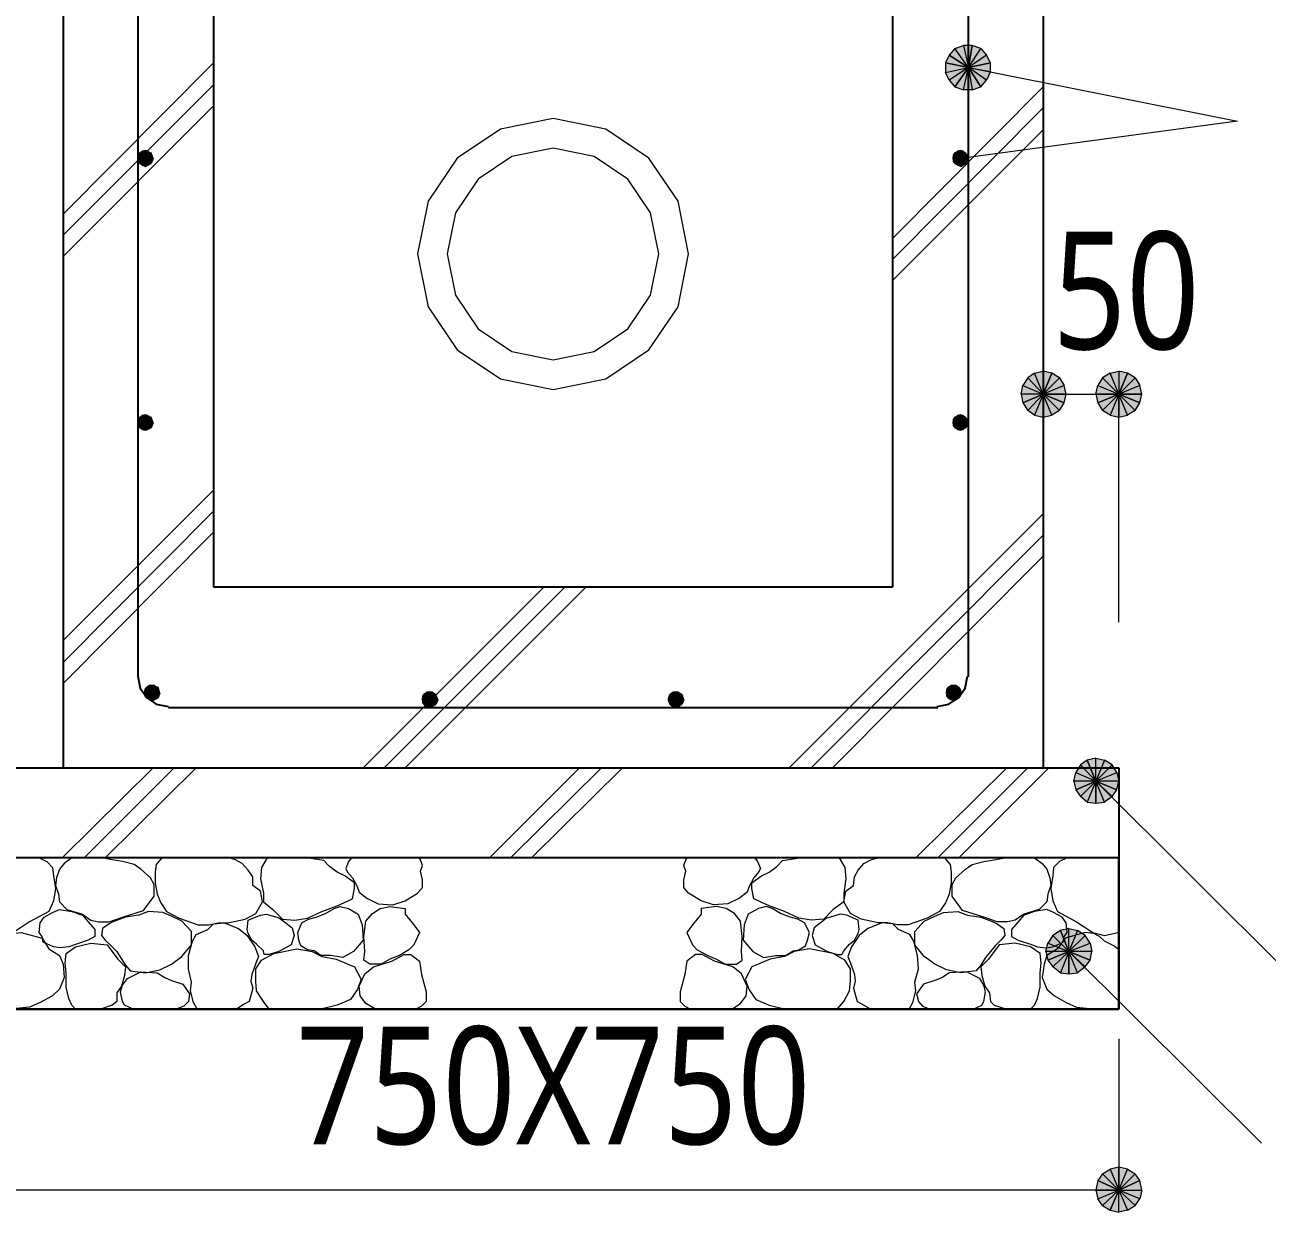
# Model space of a CAD drawing. Header units: millimetres. Extents: x 0 to 420, y 0 to 297.
# Drawn here: x 58.5 to 85.96, y 89.85 to 116.09 of the extents above; entities that cross this region are included whole.
import ezdxf
from ezdxf.enums import TextEntityAlignment as Align

# ---------------------------------------------------------------- set-up
doc = ezdxf.new("R2010")
doc.units = ezdxf.units.MM
doc.styles.add('kst32b', font='NotoSansJP-Variable.ttf')

msp = doc.modelspace()

# ---------------------------------------------------------------- hatches: boundary and pattern name
h = msp.add_hatch(color=7)
h.paths.add_polyline_path([(79.438, 115.634), (79.248, 115.634), (79.354, 115.147), (79.438, 115.634)])
h.paths.add_polyline_path([(79.248, 115.634), (79.354, 115.147), (79.058, 115.57), (79.248, 115.634)])
h.paths.add_polyline_path([(79.354, 115.147), (79.058, 115.57), (78.931, 115.422), (79.354, 115.147)])
h = msp.add_hatch(color=7)
h.paths.add_polyline_path([(79.841, 115.252), (79.756, 115.422), (79.354, 115.147), (79.841, 115.252)])
h.paths.add_polyline_path([(79.756, 115.422), (79.354, 115.147), (79.629, 115.57), (79.756, 115.422)])
h.paths.add_polyline_path([(79.354, 115.147), (79.629, 115.57), (79.438, 115.634), (79.354, 115.147)])
for points in [[(78.931, 115.422), (78.846, 115.252), (79.354, 115.147), (78.931, 115.422)], [(81.005, 107.971), (80.984, 107.95), (80.962, 107.929), (80.984, 107.908), (81.005, 107.887), (81.026, 107.908), (81.047, 107.929), (81.026, 107.95), (81.005, 107.971)], [(81.471, 107.738), (81.513, 107.929), (81.005, 107.929), (81.471, 107.738)], [(83.143, 107.738), (83.185, 107.929), (82.677, 107.929), (83.143, 107.738)], [(81.979, 99.843), (81.83, 99.737), (82.169, 99.377), (81.979, 99.843)], [(81.386, 96.075), (81.217, 95.97), (81.576, 95.61), (81.386, 96.075)], [(82.211, 90.551), (82.169, 90.339), (82.677, 90.339), (82.211, 90.551)]]:
    msp.add_hatch(color=7).paths.add_polyline_path(points)
h = msp.add_hatch(color=7)
h.paths.add_polyline_path([(78.846, 115.252), (78.846, 115.041), (79.354, 115.147), (78.846, 115.252)])
h.paths.add_polyline_path([(78.846, 115.041), (79.354, 115.147), (78.931, 114.871), (78.846, 115.041)])
h.paths.add_polyline_path([(79.354, 115.147), (78.931, 114.871), (79.058, 114.723), (79.354, 115.147)])
h = msp.add_hatch(color=7)
h.paths.add_polyline_path([(79.058, 114.723), (79.248, 114.66), (79.354, 115.147), (79.058, 114.723)])
h.paths.add_polyline_path([(79.248, 114.66), (79.354, 115.147), (79.438, 114.66), (79.248, 114.66)])
h.paths.add_polyline_path([(79.354, 115.147), (79.438, 114.66), (79.629, 114.723), (79.354, 115.147)])
h = msp.add_hatch(color=7)
h.paths.add_polyline_path([(79.629, 114.723), (79.756, 114.871), (79.354, 115.147), (79.629, 114.723)])
h.paths.add_polyline_path([(79.756, 114.871), (79.354, 115.147), (79.841, 115.062), (79.756, 114.871)])
h.paths.add_polyline_path([(79.354, 115.147), (79.841, 115.062), (79.841, 115.252), (79.354, 115.147)])
h = msp.add_hatch(color=7)
h.paths.add_polyline_path([(61.066, 113.263), (61.002, 113.136), (61.172, 113.136), (61.066, 113.263)])
h.paths.add_polyline_path([(61.002, 113.136), (61.172, 113.136), (61.066, 113.03), (61.002, 113.136)])
h.paths.add_polyline_path([(61.172, 113.136), (61.066, 113.03), (61.172, 112.966), (61.172, 113.136)])
h = msp.add_hatch(color=7)
h.paths.add_polyline_path([(61.341, 113.136), (61.299, 113.263), (61.172, 113.136), (61.341, 113.136)])
h.paths.add_polyline_path([(61.299, 113.263), (61.172, 113.136), (61.172, 113.305), (61.299, 113.263)])
h.paths.add_polyline_path([(61.172, 113.136), (61.172, 113.305), (61.066, 113.263), (61.172, 113.136)])
h = msp.add_hatch(color=7)
h.paths.add_polyline_path([(61.172, 112.966), (61.299, 113.03), (61.172, 113.136), (61.172, 112.966)])
h.paths.add_polyline_path([(61.299, 113.03), (61.172, 113.136), (61.341, 113.136), (61.299, 113.03)])
h = msp.add_hatch(color=7)
h.paths.add_polyline_path([(79.058, 113.263), (79.015, 113.136), (79.185, 113.136), (79.058, 113.263)])
h.paths.add_polyline_path([(79.015, 113.136), (79.185, 113.136), (79.058, 113.03), (79.015, 113.136)])
h.paths.add_polyline_path([(79.185, 113.136), (79.058, 113.03), (79.185, 112.966), (79.185, 113.136)])
h = msp.add_hatch(color=7)
h.paths.add_polyline_path([(79.354, 113.136), (79.29, 113.263), (79.185, 113.136), (79.354, 113.136)])
h.paths.add_polyline_path([(79.29, 113.263), (79.185, 113.136), (79.185, 113.305), (79.29, 113.263)])
h.paths.add_polyline_path([(79.185, 113.136), (79.185, 113.305), (79.058, 113.263), (79.185, 113.136)])
h = msp.add_hatch(color=7)
h.paths.add_polyline_path([(79.185, 112.966), (79.29, 113.03), (79.185, 113.136), (79.185, 112.966)])
h.paths.add_polyline_path([(79.29, 113.03), (79.185, 113.136), (79.354, 113.136), (79.29, 113.03)])
h = msp.add_hatch(color=7)
h.paths.add_polyline_path([(81.195, 108.395), (81.005, 108.437), (81.005, 107.929), (81.195, 108.395)])
h.paths.add_polyline_path([(81.005, 108.437), (81.005, 107.929), (80.814, 108.395), (81.005, 108.437)])
h.paths.add_polyline_path([(81.005, 107.929), (80.814, 108.395), (80.666, 108.289), (81.005, 107.929)])
h = msp.add_hatch(color=7)
h.paths.add_polyline_path([(82.868, 108.395), (82.677, 108.437), (82.677, 107.929), (82.868, 108.395)])
h.paths.add_polyline_path([(82.677, 108.437), (82.677, 107.929), (82.487, 108.395), (82.677, 108.437)])
h.paths.add_polyline_path([(82.677, 107.929), (82.487, 108.395), (82.317, 108.289), (82.677, 107.929)])
h = msp.add_hatch(color=7)
h.paths.add_polyline_path([(80.666, 108.289), (80.56, 108.119), (81.005, 107.929), (80.666, 108.289)])
h.paths.add_polyline_path([(80.56, 108.119), (81.005, 107.929), (80.518, 107.929), (80.56, 108.119)])
h.paths.add_polyline_path([(81.005, 107.929), (80.518, 107.929), (80.56, 107.738), (81.005, 107.929)])
h = msp.add_hatch(color=7)
h.paths.add_polyline_path([(81.513, 107.929), (81.471, 108.119), (81.005, 107.929), (81.513, 107.929)])
h.paths.add_polyline_path([(81.471, 108.119), (81.005, 107.929), (81.365, 108.289), (81.471, 108.119)])
h.paths.add_polyline_path([(81.005, 107.929), (81.365, 108.289), (81.195, 108.395), (81.005, 107.929)])
h = msp.add_hatch(color=7)
h.paths.add_polyline_path([(82.317, 108.289), (82.211, 108.119), (82.677, 107.929), (82.317, 108.289)])
h.paths.add_polyline_path([(82.211, 108.119), (82.677, 107.929), (82.169, 107.929), (82.211, 108.119)])
h.paths.add_polyline_path([(82.677, 107.929), (82.169, 107.929), (82.211, 107.738), (82.677, 107.929)])
h = msp.add_hatch(color=7)
h.paths.add_polyline_path([(83.185, 107.929), (83.143, 108.119), (82.677, 107.929), (83.185, 107.929)])
h.paths.add_polyline_path([(83.143, 108.119), (82.677, 107.929), (83.037, 108.289), (83.143, 108.119)])
h.paths.add_polyline_path([(82.677, 107.929), (83.037, 108.289), (82.868, 108.395), (82.677, 107.929)])
h = msp.add_hatch(color=7)
h.paths.add_polyline_path([(80.56, 107.738), (80.666, 107.569), (81.005, 107.929), (80.56, 107.738)])
h.paths.add_polyline_path([(80.666, 107.569), (81.005, 107.929), (80.814, 107.463), (80.666, 107.569)])
h.paths.add_polyline_path([(81.005, 107.929), (80.814, 107.463), (81.005, 107.421), (81.005, 107.929)])
h = msp.add_hatch(color=7)
h.paths.add_polyline_path([(81.005, 107.421), (81.195, 107.463), (81.005, 107.929), (81.005, 107.421)])
h.paths.add_polyline_path([(81.195, 107.463), (81.005, 107.929), (81.365, 107.569), (81.195, 107.463)])
h.paths.add_polyline_path([(81.005, 107.929), (81.365, 107.569), (81.471, 107.738), (81.005, 107.929)])
h = msp.add_hatch(color=7)
h.paths.add_polyline_path([(82.211, 107.738), (82.317, 107.569), (82.677, 107.929), (82.211, 107.738)])
h.paths.add_polyline_path([(82.317, 107.569), (82.677, 107.929), (82.487, 107.463), (82.317, 107.569)])
h.paths.add_polyline_path([(82.677, 107.929), (82.487, 107.463), (82.677, 107.421), (82.677, 107.929)])
h = msp.add_hatch(color=7)
h.paths.add_polyline_path([(82.677, 107.421), (82.868, 107.463), (82.677, 107.929), (82.677, 107.421)])
h.paths.add_polyline_path([(82.868, 107.463), (82.677, 107.929), (83.037, 107.569), (82.868, 107.463)])
h.paths.add_polyline_path([(82.677, 107.929), (83.037, 107.569), (83.143, 107.738), (82.677, 107.929)])
h = msp.add_hatch(color=7)
h.paths.add_polyline_path([(61.066, 107.421), (61.002, 107.294), (61.172, 107.294), (61.066, 107.421)])
h.paths.add_polyline_path([(61.002, 107.294), (61.172, 107.294), (61.066, 107.188), (61.002, 107.294)])
h.paths.add_polyline_path([(61.172, 107.294), (61.066, 107.188), (61.172, 107.146), (61.172, 107.294)])
h = msp.add_hatch(color=7)
h.paths.add_polyline_path([(61.341, 107.294), (61.299, 107.421), (61.172, 107.294), (61.341, 107.294)])
h.paths.add_polyline_path([(61.299, 107.421), (61.172, 107.294), (61.172, 107.463), (61.299, 107.421)])
h.paths.add_polyline_path([(61.172, 107.294), (61.172, 107.463), (61.066, 107.421), (61.172, 107.294)])
h = msp.add_hatch(color=7)
h.paths.add_polyline_path([(79.058, 107.421), (79.015, 107.294), (79.185, 107.294), (79.058, 107.421)])
h.paths.add_polyline_path([(79.015, 107.294), (79.185, 107.294), (79.058, 107.188), (79.015, 107.294)])
h.paths.add_polyline_path([(79.185, 107.294), (79.058, 107.188), (79.185, 107.146), (79.185, 107.294)])
h = msp.add_hatch(color=7)
h.paths.add_polyline_path([(79.354, 107.294), (79.29, 107.421), (79.185, 107.294), (79.354, 107.294)])
h.paths.add_polyline_path([(79.29, 107.421), (79.185, 107.294), (79.185, 107.463), (79.29, 107.421)])
h.paths.add_polyline_path([(79.185, 107.294), (79.185, 107.463), (79.058, 107.421), (79.185, 107.294)])
h = msp.add_hatch(color=7)
h.paths.add_polyline_path([(61.172, 107.146), (61.299, 107.188), (61.172, 107.294), (61.172, 107.146)])
h.paths.add_polyline_path([(61.299, 107.188), (61.172, 107.294), (61.341, 107.294), (61.299, 107.188)])
h = msp.add_hatch(color=7)
h.paths.add_polyline_path([(79.185, 107.146), (79.29, 107.188), (79.185, 107.294), (79.185, 107.146)])
h.paths.add_polyline_path([(79.29, 107.188), (79.185, 107.294), (79.354, 107.294), (79.29, 107.188)])
h = msp.add_hatch(color=7)
h.paths.add_polyline_path([(61.214, 101.452), (61.151, 101.325), (61.32, 101.325), (61.214, 101.452)])
h.paths.add_polyline_path([(61.151, 101.325), (61.32, 101.325), (61.214, 101.219), (61.151, 101.325)])
h.paths.add_polyline_path([(61.32, 101.325), (61.214, 101.219), (61.32, 101.155), (61.32, 101.325)])
h = msp.add_hatch(color=7)
h.paths.add_polyline_path([(61.489, 101.325), (61.447, 101.452), (61.32, 101.325), (61.489, 101.325)])
h.paths.add_polyline_path([(61.447, 101.452), (61.32, 101.325), (61.32, 101.494), (61.447, 101.452)])
h.paths.add_polyline_path([(61.32, 101.325), (61.32, 101.494), (61.214, 101.452), (61.32, 101.325)])
h = msp.add_hatch(color=7)
h.paths.add_polyline_path([(61.32, 101.155), (61.447, 101.219), (61.32, 101.325), (61.32, 101.155)])
h.paths.add_polyline_path([(61.447, 101.219), (61.32, 101.325), (61.489, 101.325), (61.447, 101.219)])
h = msp.add_hatch(color=7)
h.paths.add_polyline_path([(67.331, 101.304), (67.289, 101.177), (67.458, 101.177), (67.331, 101.304)])
h.paths.add_polyline_path([(67.289, 101.177), (67.458, 101.177), (67.331, 101.071), (67.289, 101.177)])
h.paths.add_polyline_path([(67.458, 101.177), (67.331, 101.071), (67.458, 101.007), (67.458, 101.177)])
h = msp.add_hatch(color=7)
h.paths.add_polyline_path([(67.628, 101.177), (67.585, 101.304), (67.458, 101.177), (67.628, 101.177)])
h.paths.add_polyline_path([(67.585, 101.304), (67.458, 101.177), (67.458, 101.346), (67.585, 101.304)])
h.paths.add_polyline_path([(67.458, 101.177), (67.458, 101.346), (67.331, 101.304), (67.458, 101.177)])
h = msp.add_hatch(color=7)
h.paths.add_polyline_path([(72.771, 101.304), (72.729, 101.177), (72.898, 101.177), (72.771, 101.304)])
h.paths.add_polyline_path([(72.729, 101.177), (72.898, 101.177), (72.771, 101.071), (72.729, 101.177)])
h.paths.add_polyline_path([(72.898, 101.177), (72.771, 101.071), (72.898, 101.007), (72.898, 101.177)])
h = msp.add_hatch(color=7)
h.paths.add_polyline_path([(73.067, 101.177), (73.025, 101.304), (72.898, 101.177), (73.067, 101.177)])
h.paths.add_polyline_path([(73.025, 101.304), (72.898, 101.177), (72.898, 101.346), (73.025, 101.304)])
h.paths.add_polyline_path([(72.898, 101.177), (72.898, 101.346), (72.771, 101.304), (72.898, 101.177)])
h = msp.add_hatch(color=7)
h.paths.add_polyline_path([(78.909, 101.452), (78.867, 101.325), (79.036, 101.325), (78.909, 101.452)])
h.paths.add_polyline_path([(78.867, 101.325), (79.036, 101.325), (78.909, 101.219), (78.867, 101.325)])
h.paths.add_polyline_path([(79.036, 101.325), (78.909, 101.219), (79.036, 101.155), (79.036, 101.325)])
h = msp.add_hatch(color=7)
h.paths.add_polyline_path([(79.206, 101.325), (79.142, 101.452), (79.036, 101.325), (79.206, 101.325)])
h.paths.add_polyline_path([(79.142, 101.452), (79.036, 101.325), (79.036, 101.494), (79.142, 101.452)])
h.paths.add_polyline_path([(79.036, 101.325), (79.036, 101.494), (78.909, 101.452), (79.036, 101.325)])
h = msp.add_hatch(color=7)
h.paths.add_polyline_path([(79.036, 101.155), (79.142, 101.219), (79.036, 101.325), (79.036, 101.155)])
h.paths.add_polyline_path([(79.142, 101.219), (79.036, 101.325), (79.206, 101.325), (79.142, 101.219)])
h = msp.add_hatch(color=7)
h.paths.add_polyline_path([(67.458, 101.007), (67.585, 101.071), (67.458, 101.177), (67.458, 101.007)])
h.paths.add_polyline_path([(67.585, 101.071), (67.458, 101.177), (67.628, 101.177), (67.585, 101.071)])
h = msp.add_hatch(color=7)
h.paths.add_polyline_path([(72.898, 101.007), (73.025, 101.071), (72.898, 101.177), (72.898, 101.007)])
h.paths.add_polyline_path([(73.025, 101.071), (72.898, 101.177), (73.067, 101.177), (73.025, 101.071)])
h = msp.add_hatch(color=7)
h.paths.add_polyline_path([(81.83, 99.737), (81.725, 99.568), (82.169, 99.377), (81.83, 99.737)])
h.paths.add_polyline_path([(81.725, 99.568), (82.169, 99.377), (81.682, 99.377), (81.725, 99.568)])
h.paths.add_polyline_path([(82.169, 99.377), (81.682, 99.377), (81.725, 99.187), (82.169, 99.377)])
h = msp.add_hatch(color=7)
h.paths.add_polyline_path([(82.529, 99.737), (82.36, 99.843), (82.169, 99.377), (82.529, 99.737)])
h.paths.add_polyline_path([(82.36, 99.843), (82.169, 99.377), (82.169, 99.886), (82.36, 99.843)])
h.paths.add_polyline_path([(82.169, 99.377), (82.169, 99.886), (81.979, 99.843), (82.169, 99.377)])
h = msp.add_hatch(color=7)
h.paths.add_polyline_path([(82.635, 99.187), (82.677, 99.377), (82.169, 99.377), (82.635, 99.187)])
h.paths.add_polyline_path([(82.677, 99.377), (82.169, 99.377), (82.635, 99.568), (82.677, 99.377)])
h.paths.add_polyline_path([(82.169, 99.377), (82.635, 99.568), (82.529, 99.737), (82.169, 99.377)])
h = msp.add_hatch(color=7)
h.paths.add_polyline_path([(81.725, 99.187), (81.83, 99.039), (82.169, 99.377), (81.725, 99.187)])
h.paths.add_polyline_path([(81.83, 99.039), (82.169, 99.377), (81.979, 98.912), (81.83, 99.039)])
h.paths.add_polyline_path([(82.169, 99.377), (81.979, 98.912), (82.169, 98.891), (82.169, 99.377)])
h = msp.add_hatch(color=7)
h.paths.add_polyline_path([(82.169, 98.891), (82.36, 98.912), (82.169, 99.377), (82.169, 98.891)])
h.paths.add_polyline_path([(82.36, 98.912), (82.169, 99.377), (82.529, 99.039), (82.36, 98.912)])
h.paths.add_polyline_path([(82.169, 99.377), (82.529, 99.039), (82.635, 99.187), (82.169, 99.377)])
h = msp.add_hatch(color=7)
h.paths.add_polyline_path([(81.936, 95.97), (81.767, 96.075), (81.576, 95.61), (81.936, 95.97)])
h.paths.add_polyline_path([(81.767, 96.075), (81.576, 95.61), (81.576, 96.118), (81.767, 96.075)])
h.paths.add_polyline_path([(81.576, 95.61), (81.576, 96.118), (81.386, 96.075), (81.576, 95.61)])
h = msp.add_hatch(color=7)
h.paths.add_polyline_path([(81.217, 95.97), (81.111, 95.8), (81.576, 95.61), (81.217, 95.97)])
h.paths.add_polyline_path([(81.111, 95.8), (81.576, 95.61), (81.068, 95.61), (81.111, 95.8)])
h.paths.add_polyline_path([(81.576, 95.61), (81.068, 95.61), (81.111, 95.419), (81.576, 95.61)])
h = msp.add_hatch(color=7)
h.paths.add_polyline_path([(82.042, 95.419), (82.084, 95.61), (81.576, 95.61), (82.042, 95.419)])
h.paths.add_polyline_path([(82.084, 95.61), (81.576, 95.61), (82.042, 95.8), (82.084, 95.61)])
h.paths.add_polyline_path([(81.576, 95.61), (82.042, 95.8), (81.936, 95.97), (81.576, 95.61)])
h = msp.add_hatch(color=7)
h.paths.add_polyline_path([(81.111, 95.419), (81.217, 95.271), (81.576, 95.61), (81.111, 95.419)])
h.paths.add_polyline_path([(81.217, 95.271), (81.576, 95.61), (81.386, 95.144), (81.217, 95.271)])
h.paths.add_polyline_path([(81.576, 95.61), (81.386, 95.144), (81.576, 95.123), (81.576, 95.61)])
h = msp.add_hatch(color=7)
h.paths.add_polyline_path([(81.576, 95.123), (81.767, 95.144), (81.576, 95.61), (81.576, 95.123)])
h.paths.add_polyline_path([(81.767, 95.144), (81.576, 95.61), (81.936, 95.271), (81.767, 95.144)])
h.paths.add_polyline_path([(81.576, 95.61), (81.936, 95.271), (82.042, 95.419), (81.576, 95.61)])
h = msp.add_hatch(color=7)
h.paths.add_polyline_path([(82.677, 90.847), (82.487, 90.805), (82.677, 90.339), (82.677, 90.847)])
h.paths.add_polyline_path([(82.487, 90.805), (82.677, 90.339), (82.317, 90.699), (82.487, 90.805)])
h.paths.add_polyline_path([(82.677, 90.339), (82.317, 90.699), (82.211, 90.551), (82.677, 90.339)])
h = msp.add_hatch(color=7)
h.paths.add_polyline_path([(83.143, 90.551), (83.037, 90.699), (82.677, 90.339), (83.143, 90.551)])
h.paths.add_polyline_path([(83.037, 90.699), (82.677, 90.339), (82.868, 90.805), (83.037, 90.699)])
h.paths.add_polyline_path([(82.677, 90.339), (82.868, 90.805), (82.677, 90.847), (82.677, 90.339)])
h = msp.add_hatch(color=7)
h.paths.add_polyline_path([(82.169, 90.339), (82.211, 90.149), (82.677, 90.339), (82.169, 90.339)])
h.paths.add_polyline_path([(82.211, 90.149), (82.677, 90.339), (82.317, 90.001), (82.211, 90.149)])
h.paths.add_polyline_path([(82.677, 90.339), (82.317, 90.001), (82.487, 89.895), (82.677, 90.339)])
h = msp.add_hatch(color=7)
h.paths.add_polyline_path([(82.487, 89.895), (82.677, 89.853), (82.677, 90.339), (82.487, 89.895)])
h.paths.add_polyline_path([(82.677, 89.853), (82.677, 90.339), (82.868, 89.895), (82.677, 89.853)])
h.paths.add_polyline_path([(82.677, 90.339), (82.868, 89.895), (83.037, 90.001), (82.677, 90.339)])
h = msp.add_hatch(color=7)
h.paths.add_polyline_path([(83.037, 90.001), (83.143, 90.149), (82.677, 90.339), (83.037, 90.001)])
h.paths.add_polyline_path([(83.143, 90.149), (82.677, 90.339), (83.185, 90.339), (83.143, 90.149)])
h.paths.add_polyline_path([(82.677, 90.339), (83.185, 90.339), (83.143, 90.551), (82.677, 90.339)])

# ---------------------------------------------------------------- linework, layer by layer
at = {"lineweight": 25}
for points in [[(62.675, 125.688), (59.351, 125.688), (59.351, 99.674)], [(62.675, 125.688), (62.675, 103.674)], [(77.682, 103.674), (77.682, 125.688), (81.005, 125.688)], [(81.005, 125.688), (81.005, 99.674)], [(61.002, 125.01), (61.002, 101.685)], [(79.354, 101.685), (79.354, 125.01)], [(62.675, 103.674), (77.682, 103.674)], [(61.002, 101.695), (61.055, 101.436), (61.198, 101.224), (61.41, 101.081), (61.669, 101.029)], [(78.666, 101.029), (78.925, 101.081), (79.137, 101.224), (79.28, 101.436), (79.333, 101.695)], [(61.68, 101.007), (78.677, 101.007)]]:
    msp.add_lwpolyline(points, dxfattribs=at)
at = {"lineweight": 0}
for points in [[(79.248, 115.634), (79.354, 115.147), (79.058, 115.57)], [(79.438, 115.634), (79.248, 115.634), (79.354, 115.147)], [(79.354, 115.147), (79.629, 115.57), (79.438, 115.634)], [(78.931, 115.422), (78.846, 115.252), (79.354, 115.147)], [(79.354, 115.147), (79.058, 115.57), (78.931, 115.422)], [(79.756, 115.422), (79.354, 115.147), (79.629, 115.57)], [(79.841, 115.252), (79.756, 115.422), (79.354, 115.147)], [(78.846, 115.252), (78.846, 115.041), (79.354, 115.147)], [(78.846, 115.041), (79.354, 115.147), (78.931, 114.871)], [(79.354, 115.147), (78.931, 114.871), (79.058, 114.723)], [(79.058, 114.723), (79.248, 114.66), (79.354, 115.147)], [(79.248, 114.66), (79.354, 115.147), (79.438, 114.66)], [(79.354, 115.147), (79.841, 115.062), (79.841, 115.252)], [(79.354, 115.147), (79.438, 114.66), (79.629, 114.723)], [(79.629, 114.723), (79.756, 114.871), (79.354, 115.147)], [(79.756, 114.871), (79.354, 115.147), (79.841, 115.062)], [(61.066, 113.263), (61.002, 113.136), (61.172, 113.136)], [(61.002, 113.136), (61.172, 113.136), (61.066, 113.03)], [(61.172, 113.136), (61.172, 113.305), (61.066, 113.263)], [(61.172, 113.136), (61.066, 113.03), (61.172, 112.966)], [(61.299, 113.263), (61.172, 113.136), (61.172, 113.305)], [(61.341, 113.136), (61.299, 113.263), (61.172, 113.136)], [(61.172, 112.966), (61.299, 113.03), (61.172, 113.136)], [(61.299, 113.03), (61.172, 113.136), (61.341, 113.136)], [(79.058, 113.263), (79.015, 113.136), (79.185, 113.136)], [(79.015, 113.136), (79.185, 113.136), (79.058, 113.03)], [(79.185, 113.136), (79.185, 113.305), (79.058, 113.263)], [(79.185, 113.136), (79.058, 113.03), (79.185, 112.966)], [(79.29, 113.263), (79.185, 113.136), (79.185, 113.305)], [(79.354, 113.136), (79.29, 113.263), (79.185, 113.136)], [(79.185, 112.966), (79.29, 113.03), (79.185, 113.136)], [(79.29, 113.03), (79.185, 113.136), (79.354, 113.136)], [(81.005, 108.437), (81.005, 107.929), (80.814, 108.395)], [(81.195, 108.395), (81.005, 108.437), (81.005, 107.929)], [(82.677, 108.437), (82.677, 107.929), (82.487, 108.395)], [(82.868, 108.395), (82.677, 108.437), (82.677, 107.929)], [(80.666, 108.289), (80.56, 108.119), (81.005, 107.929)], [(81.005, 107.929), (80.814, 108.395), (80.666, 108.289)], [(81.005, 107.929), (81.365, 108.289), (81.195, 108.395)], [(81.471, 108.119), (81.005, 107.929), (81.365, 108.289)], [(82.317, 108.289), (82.211, 108.119), (82.677, 107.929)], [(82.677, 107.929), (82.487, 108.395), (82.317, 108.289)], [(82.677, 107.929), (83.037, 108.289), (82.868, 108.395)], [(83.143, 108.119), (82.677, 107.929), (83.037, 108.289)], [(80.56, 108.119), (81.005, 107.929), (80.518, 107.929)], [(81.005, 107.929), (80.518, 107.929), (80.56, 107.738)], [(80.56, 107.738), (80.666, 107.569), (81.005, 107.929)], [(80.666, 107.569), (81.005, 107.929), (80.814, 107.463)], [(81.005, 107.929), (80.814, 107.463), (81.005, 107.421)], [(81.005, 107.971), (80.984, 107.95), (80.962, 107.929), (80.984, 107.908), (81.005, 107.887), (81.026, 107.908), (81.047, 107.929), (81.026, 107.95)], [(81.513, 107.929), (81.471, 108.119), (81.005, 107.929)], [(81.005, 107.421), (81.195, 107.463), (81.005, 107.929)], [(81.195, 107.463), (81.005, 107.929), (81.365, 107.569)], [(81.005, 107.929), (81.365, 107.569), (81.471, 107.738)], [(81.471, 107.738), (81.513, 107.929), (81.005, 107.929)], [(82.211, 108.119), (82.677, 107.929), (82.169, 107.929)], [(82.677, 107.929), (82.169, 107.929), (82.211, 107.738)], [(82.211, 107.738), (82.317, 107.569), (82.677, 107.929)], [(82.317, 107.569), (82.677, 107.929), (82.487, 107.463)], [(82.677, 107.929), (82.487, 107.463), (82.677, 107.421)], [(83.185, 107.929), (83.143, 108.119), (82.677, 107.929)], [(82.677, 107.421), (82.868, 107.463), (82.677, 107.929)], [(82.868, 107.463), (82.677, 107.929), (83.037, 107.569)], [(82.677, 107.929), (83.037, 107.569), (83.143, 107.738)], [(83.143, 107.738), (83.185, 107.929), (82.677, 107.929)], [(61.066, 107.421), (61.002, 107.294), (61.172, 107.294)], [(61.172, 107.294), (61.172, 107.463), (61.066, 107.421)], [(61.299, 107.421), (61.172, 107.294), (61.172, 107.463)], [(61.341, 107.294), (61.299, 107.421), (61.172, 107.294)], [(79.058, 107.421), (79.015, 107.294), (79.185, 107.294)], [(79.185, 107.294), (79.185, 107.463), (79.058, 107.421)], [(79.29, 107.421), (79.185, 107.294), (79.185, 107.463)], [(79.354, 107.294), (79.29, 107.421), (79.185, 107.294)], [(61.002, 107.294), (61.172, 107.294), (61.066, 107.188)], [(61.172, 107.294), (61.066, 107.188), (61.172, 107.146)], [(61.172, 107.146), (61.299, 107.188), (61.172, 107.294)], [(61.299, 107.188), (61.172, 107.294), (61.341, 107.294)], [(79.015, 107.294), (79.185, 107.294), (79.058, 107.188)], [(79.185, 107.294), (79.058, 107.188), (79.185, 107.146)], [(79.185, 107.146), (79.29, 107.188), (79.185, 107.294)], [(79.29, 107.188), (79.185, 107.294), (79.354, 107.294)], [(61.214, 101.452), (61.151, 101.325), (61.32, 101.325)], [(61.151, 101.325), (61.32, 101.325), (61.214, 101.219)], [(61.32, 101.325), (61.32, 101.494), (61.214, 101.452)], [(61.32, 101.325), (61.214, 101.219), (61.32, 101.155)], [(61.447, 101.452), (61.32, 101.325), (61.32, 101.494)], [(61.489, 101.325), (61.447, 101.452), (61.32, 101.325)], [(61.32, 101.155), (61.447, 101.219), (61.32, 101.325)], [(61.447, 101.219), (61.32, 101.325), (61.489, 101.325)], [(67.331, 101.304), (67.289, 101.177), (67.458, 101.177)], [(67.458, 101.177), (67.458, 101.346), (67.331, 101.304)], [(67.585, 101.304), (67.458, 101.177), (67.458, 101.346)], [(67.628, 101.177), (67.585, 101.304), (67.458, 101.177)], [(72.771, 101.304), (72.729, 101.177), (72.898, 101.177)], [(72.898, 101.177), (72.898, 101.346), (72.771, 101.304)], [(73.025, 101.304), (72.898, 101.177), (72.898, 101.346)], [(73.067, 101.177), (73.025, 101.304), (72.898, 101.177)], [(78.909, 101.452), (78.867, 101.325), (79.036, 101.325)], [(78.867, 101.325), (79.036, 101.325), (78.909, 101.219)], [(79.036, 101.325), (79.036, 101.494), (78.909, 101.452)], [(79.036, 101.325), (78.909, 101.219), (79.036, 101.155)], [(79.142, 101.452), (79.036, 101.325), (79.036, 101.494)], [(79.206, 101.325), (79.142, 101.452), (79.036, 101.325)], [(79.036, 101.155), (79.142, 101.219), (79.036, 101.325)], [(79.142, 101.219), (79.036, 101.325), (79.206, 101.325)], [(67.289, 101.177), (67.458, 101.177), (67.331, 101.071)], [(67.458, 101.177), (67.331, 101.071), (67.458, 101.007)], [(67.458, 101.007), (67.585, 101.071), (67.458, 101.177)], [(67.585, 101.071), (67.458, 101.177), (67.628, 101.177)], [(72.729, 101.177), (72.898, 101.177), (72.771, 101.071)], [(72.898, 101.177), (72.771, 101.071), (72.898, 101.007)], [(72.898, 101.007), (73.025, 101.071), (72.898, 101.177)], [(73.025, 101.071), (72.898, 101.177), (73.067, 101.177)], [(81.83, 99.737), (81.725, 99.568), (82.169, 99.377)], [(81.979, 99.843), (81.83, 99.737), (82.169, 99.377)], [(82.169, 99.377), (82.169, 99.886), (81.979, 99.843)], [(82.36, 99.843), (82.169, 99.377), (82.169, 99.886)], [(82.529, 99.737), (82.36, 99.843), (82.169, 99.377)], [(82.169, 99.377), (82.635, 99.568), (82.529, 99.737)], [(81.725, 99.568), (82.169, 99.377), (81.682, 99.377)], [(82.169, 99.377), (81.682, 99.377), (81.725, 99.187)], [(81.725, 99.187), (81.83, 99.039), (82.169, 99.377)], [(81.83, 99.039), (82.169, 99.377), (81.979, 98.912)], [(82.169, 99.377), (81.979, 98.912), (82.169, 98.891)], [(82.677, 99.377), (82.169, 99.377), (82.635, 99.568)], [(82.169, 98.891), (82.36, 98.912), (82.169, 99.377)], [(82.36, 98.912), (82.169, 99.377), (82.529, 99.039)], [(82.169, 99.377), (82.529, 99.039), (82.635, 99.187)], [(82.635, 99.187), (82.677, 99.377), (82.169, 99.377)], [(81.576, 95.61), (81.576, 96.118), (81.386, 96.075)], [(81.767, 96.075), (81.576, 95.61), (81.576, 96.118)], [(81.217, 95.97), (81.111, 95.8), (81.576, 95.61)], [(81.386, 96.075), (81.217, 95.97), (81.576, 95.61)], [(81.936, 95.97), (81.767, 96.075), (81.576, 95.61)], [(81.576, 95.61), (82.042, 95.8), (81.936, 95.97)], [(81.111, 95.8), (81.576, 95.61), (81.068, 95.61)], [(81.576, 95.61), (81.068, 95.61), (81.111, 95.419)], [(81.111, 95.419), (81.217, 95.271), (81.576, 95.61)], [(81.217, 95.271), (81.576, 95.61), (81.386, 95.144)], [(81.576, 95.61), (81.386, 95.144), (81.576, 95.123)], [(82.084, 95.61), (81.576, 95.61), (82.042, 95.8)], [(81.576, 95.123), (81.767, 95.144), (81.576, 95.61)], [(81.767, 95.144), (81.576, 95.61), (81.936, 95.271)], [(81.576, 95.61), (81.936, 95.271), (82.042, 95.419)], [(82.042, 95.419), (82.084, 95.61), (81.576, 95.61)], [(82.677, 90.339), (82.317, 90.699), (82.211, 90.551)], [(82.487, 90.805), (82.677, 90.339), (82.317, 90.699)], [(82.677, 90.847), (82.487, 90.805), (82.677, 90.339)], [(82.677, 90.339), (82.868, 90.805), (82.677, 90.847)], [(83.037, 90.699), (82.677, 90.339), (82.868, 90.805)], [(83.143, 90.551), (83.037, 90.699), (82.677, 90.339)], [(82.211, 90.551), (82.169, 90.339), (82.677, 90.339)], [(82.169, 90.339), (82.211, 90.149), (82.677, 90.339)], [(82.211, 90.149), (82.677, 90.339), (82.317, 90.001)], [(82.677, 90.339), (82.317, 90.001), (82.487, 89.895)], [(82.487, 89.895), (82.677, 89.853), (82.677, 90.339)], [(82.677, 90.339), (83.185, 90.339), (83.143, 90.551)], [(82.677, 89.853), (82.677, 90.339), (82.868, 89.895)], [(82.677, 90.339), (82.868, 89.895), (83.037, 90.001)], [(83.037, 90.001), (83.143, 90.149), (82.677, 90.339)], [(83.143, 90.149), (82.677, 90.339), (83.185, 90.339)]]:
    msp.add_lwpolyline(points, close=True, dxfattribs=at)
at = {"lineweight": 13}
for points in [[(62.675, 115.252), (59.351, 111.908)], [(79.354, 115.147), (85.302, 113.961), (79.185, 113.136)], [(59.351, 111.443), (62.675, 114.766)], [(77.682, 111.379), (81.005, 114.723)], [(62.675, 114.3), (59.351, 110.977)], [(81.005, 114.258), (77.682, 110.913)], [(77.682, 110.448), (81.005, 113.771)], [(81.005, 107.929), (82.677, 107.929)], [(82.677, 102.891), (82.677, 107.929)], [(59.351, 102.489), (62.675, 105.812)], [(62.675, 105.346), (59.351, 102.002)], [(75.396, 99.674), (81.005, 105.283)], [(59.351, 101.537), (62.675, 104.881)], [(81.005, 104.817), (75.883, 99.674)], [(76.348, 99.674), (81.005, 104.352)], [(65.977, 99.674), (69.977, 103.674)], [(70.443, 103.674), (66.442, 99.674)], [(66.908, 99.674), (70.908, 103.674)], [(59.33, 97.684), (61.341, 99.674)], [(61.807, 99.674), (59.817, 97.684)], [(60.283, 97.684), (62.294, 99.674)], [(70.76, 99.674), (68.771, 97.684)], [(69.236, 97.684), (71.247, 99.674)], [(71.713, 99.674), (69.702, 97.684)], [(80.201, 99.674), (78.19, 97.684)], [(78.677, 97.684), (80.666, 99.674)], [(81.132, 99.674), (79.142, 97.684)], [(82.169, 99.377), (86.424, 95.144)], [(58.822, 97.684), (58.992, 97.6), (59.119, 97.472), (59.14, 97.282), (59.182, 97.007), (59.14, 96.732), (59.034, 96.499), (58.611, 96.266), (58.251, 96.033), (57.997, 95.97), (57.7, 96.033), (57.679, 96.054)], [(59.542, 97.684), (59.373, 97.557), (59.267, 97.43), (59.203, 97.24), (59.182, 97.07), (59.246, 96.88), (59.267, 96.711), (59.436, 96.541), (59.775, 96.435), (59.965, 96.308), (60.135, 96.266), (60.367, 96.266), (60.664, 96.372), (61.129, 96.52), (61.362, 96.837), (61.362, 97.091), (61.278, 97.24), (61.066, 97.43), (60.918, 97.536), (60.664, 97.6), (60.431, 97.642), (60.198, 97.684)], [(61.532, 97.684), (61.404, 97.536), (61.383, 97.367), (61.383, 97.134), (61.426, 96.88), (61.51, 96.689), (61.637, 96.499), (61.912, 96.351), (62.336, 96.202), (62.569, 96.202), (62.78, 96.245), (62.992, 96.245), (63.373, 96.329), (63.606, 96.456), (63.754, 96.711), (63.712, 96.943), (63.542, 97.07), (63.542, 97.261), (63.437, 97.409), (63.31, 97.557), (63.161, 97.642), (63.013, 97.684)], [(63.86, 97.684), (63.733, 97.472), (63.712, 97.218), (63.775, 96.901), (63.775, 96.711), (63.987, 96.541), (64.199, 96.329), (64.474, 96.308), (64.749, 96.351), (65.066, 96.499), (65.405, 96.626), (65.744, 96.774), (65.786, 97.007), (65.786, 97.134), (65.574, 97.282), (65.405, 97.367), (65.236, 97.494), (65.109, 97.621), (64.728, 97.684)], [(65.723, 97.684), (65.659, 97.6), (65.596, 97.451), (65.638, 97.367), (65.744, 97.24), (65.85, 97.049), (65.892, 96.922), (66.061, 96.795), (66.315, 96.668), (66.633, 96.647), (66.908, 96.732), (67.183, 96.901), (67.289, 97.028), (67.289, 97.197), (67.246, 97.388), (67.289, 97.515), (67.268, 97.578), (67.225, 97.684)], [(74.634, 97.684), (74.697, 97.6), (74.761, 97.451), (74.718, 97.367), (74.612, 97.24), (74.507, 97.049), (74.464, 96.922), (74.295, 96.795), (74.041, 96.668), (73.724, 96.647), (73.448, 96.732), (73.173, 96.901), (73.067, 97.028), (73.067, 97.197), (73.11, 97.388), (73.067, 97.515), (73.088, 97.578), (73.131, 97.684)], [(76.496, 97.684), (76.623, 97.472), (76.645, 97.218), (76.602, 96.901), (76.602, 96.711), (76.369, 96.541), (76.158, 96.329), (75.883, 96.308), (75.607, 96.351), (75.29, 96.499), (74.951, 96.626), (74.612, 96.774), (74.57, 97.007), (74.57, 97.134), (74.782, 97.282), (74.951, 97.367), (75.121, 97.494), (75.248, 97.621), (75.629, 97.684)], [(78.825, 97.684), (78.952, 97.536), (78.973, 97.367), (78.973, 97.134), (78.931, 96.88), (78.846, 96.689), (78.719, 96.499), (78.444, 96.351), (78.02, 96.202), (77.787, 96.202), (77.576, 96.245), (77.364, 96.245), (76.983, 96.329), (76.75, 96.456), (76.602, 96.711), (76.645, 96.943), (76.814, 97.07), (76.835, 97.261), (76.92, 97.409), (77.047, 97.557), (77.195, 97.642), (77.343, 97.684)], [(80.814, 97.684), (80.984, 97.557), (81.09, 97.43), (81.153, 97.24), (81.174, 97.07), (81.111, 96.88), (81.09, 96.711), (80.92, 96.541), (80.582, 96.435), (80.391, 96.308), (80.222, 96.266), (79.989, 96.266), (79.693, 96.372), (79.227, 96.52), (78.994, 96.837), (78.994, 97.091), (79.079, 97.24), (79.29, 97.43), (79.438, 97.536), (79.693, 97.6), (79.925, 97.642), (80.158, 97.684)], [(81.534, 97.684), (81.365, 97.6), (81.238, 97.472), (81.217, 97.282), (81.174, 97.007), (81.217, 96.732), (81.322, 96.499), (81.746, 96.266), (82.106, 96.033), (82.36, 95.97), (82.656, 96.033), (82.677, 96.054)], [(62.315, 94.34), (62.23, 94.488), (62.167, 94.742), (62.188, 94.932), (62.124, 95.229), (62.124, 95.525), (62.209, 95.843), (62.294, 95.991), (62.548, 96.097), (62.675, 96.224), (62.907, 96.245), (63.225, 96.118), (63.415, 95.97), (63.585, 95.716), (63.669, 95.504), (63.606, 95.356), (63.521, 95.102), (63.5, 94.954), (63.542, 94.805), (63.458, 94.509), (63.352, 94.446), (63.183, 94.34)], [(78.042, 94.34), (78.126, 94.488), (78.19, 94.742), (78.169, 94.932), (78.253, 95.229), (78.232, 95.525), (78.147, 95.843), (78.063, 95.991), (77.809, 96.097), (77.682, 96.224), (77.449, 96.245), (77.131, 96.118), (76.941, 95.97), (76.771, 95.716), (76.687, 95.504), (76.75, 95.356), (76.835, 95.102), (76.856, 94.954), (76.814, 94.805), (76.899, 94.509), (77.004, 94.446), (77.195, 94.34)], [(57.679, 95.652), (57.785, 95.737), (57.997, 95.843), (58.103, 95.948), (58.23, 96.012), (58.42, 96.033), (58.886, 95.906), (59.034, 95.673), (59.267, 95.525), (59.351, 95.335), (59.373, 95.038), (59.267, 94.784), (59.119, 94.636), (58.843, 94.488), (58.611, 94.382), (58.166, 94.34)], [(82.677, 95.652), (82.571, 95.737), (82.36, 95.843), (82.254, 95.948), (82.127, 96.012), (81.936, 96.033), (81.492, 95.906), (81.322, 95.673), (81.09, 95.525), (81.026, 95.335), (80.984, 95.038), (81.09, 94.784), (81.259, 94.636), (81.513, 94.488), (81.746, 94.382), (82.19, 94.34)], [(59.627, 94.34), (59.542, 94.425), (59.478, 94.573), (59.415, 94.827), (59.415, 95.144), (59.394, 95.356), (59.415, 95.568), (59.627, 95.716), (59.965, 95.8), (60.325, 95.758), (60.558, 95.441), (60.727, 95.271), (60.706, 95.081), (60.643, 94.848), (60.537, 94.7), (60.537, 94.509), (60.431, 94.425), (60.177, 94.34)], [(63.902, 94.34), (63.775, 94.509), (63.627, 94.742), (63.606, 94.954), (63.606, 95.229), (63.733, 95.419), (64.008, 95.568), (64.516, 95.673), (64.855, 95.61), (65.066, 95.504), (65.384, 95.441), (65.786, 95.271), (65.934, 94.996), (65.85, 94.763), (65.701, 94.552), (65.405, 94.425), (65.045, 94.34)], [(66.252, 94.34), (66.04, 94.467), (65.913, 94.636), (65.892, 94.848), (66.019, 95.123), (66.209, 95.271), (66.612, 95.398), (66.887, 95.546), (67.035, 95.546), (67.225, 95.398), (67.268, 95.102), (67.374, 94.721), (67.374, 94.509), (67.268, 94.403), (67.141, 94.34)], [(74.126, 94.34), (74.316, 94.467), (74.443, 94.636), (74.464, 94.848), (74.337, 95.123), (74.147, 95.271), (73.745, 95.398), (73.47, 95.546), (73.321, 95.546), (73.131, 95.398), (73.088, 95.102), (72.983, 94.721), (72.983, 94.509), (73.088, 94.403), (73.216, 94.34)], [(76.454, 94.34), (76.602, 94.509), (76.729, 94.742), (76.75, 94.954), (76.75, 95.229), (76.623, 95.419), (76.369, 95.568), (75.84, 95.673), (75.502, 95.61), (75.29, 95.504), (74.972, 95.441), (74.57, 95.271), (74.422, 94.996), (74.507, 94.763), (74.655, 94.552), (74.951, 94.425), (75.311, 94.34)], [(80.73, 94.34), (80.814, 94.425), (80.878, 94.573), (80.941, 94.827), (80.941, 95.144), (80.962, 95.356), (80.941, 95.568), (80.73, 95.716), (80.391, 95.8), (80.031, 95.758), (79.798, 95.441), (79.629, 95.271), (79.65, 95.081), (79.714, 94.848), (79.82, 94.7), (79.841, 94.509), (79.925, 94.425), (80.201, 94.34)], [(81.576, 95.61), (85.831, 91.377)], [(60.896, 94.34), (60.706, 94.425), (60.664, 94.509), (60.621, 94.721), (60.664, 94.869), (60.77, 95.017), (61.066, 95.165), (61.426, 95.144), (61.595, 95.038), (61.743, 94.975), (61.997, 94.89), (62.145, 94.679), (62.124, 94.509), (62.018, 94.403), (61.849, 94.34)], [(79.46, 94.34), (79.65, 94.425), (79.693, 94.509), (79.735, 94.721), (79.693, 94.869), (79.608, 95.017), (79.312, 95.165), (78.931, 95.144), (78.782, 95.038), (78.613, 94.975), (78.359, 94.89), (78.211, 94.679), (78.253, 94.509), (78.338, 94.403), (78.507, 94.34)], [(82.677, 93.684), (82.677, 90.339), (57.679, 90.339)]]:
    msp.add_lwpolyline(points, dxfattribs=at)
for points in [[(73.173, 111.03), (72.938, 112.196), (72.296, 113.148), (71.344, 113.789), (70.178, 114.025), (69.012, 113.789), (68.06, 113.148), (67.418, 112.196), (67.183, 111.03), (67.418, 109.864), (68.06, 108.912), (69.012, 108.27), (70.178, 108.035), (71.344, 108.27), (72.296, 108.912), (72.938, 109.864)], [(72.517, 111.03), (72.333, 111.94), (71.832, 112.684), (71.088, 113.185), (70.178, 113.369), (69.268, 113.185), (68.524, 112.684), (68.023, 111.94), (67.839, 111.03), (68.023, 110.119), (68.524, 109.376), (69.268, 108.875), (70.178, 108.691), (71.088, 108.875), (71.832, 109.376), (72.333, 110.119)], [(59.648, 95.779), (59.478, 95.716), (59.288, 95.695), (59.14, 95.716), (58.907, 95.821), (58.886, 95.948), (58.822, 96.033), (58.843, 96.245), (58.928, 96.372), (59.119, 96.478), (59.267, 96.541), (59.542, 96.499), (59.775, 96.414), (59.902, 96.266), (60.05, 96.097), (60.05, 95.948), (59.902, 95.864)], [(60.367, 96.224), (60.219, 96.118), (60.198, 95.97), (60.283, 95.864), (60.41, 95.737), (60.537, 95.61), (60.621, 95.483), (60.727, 95.313), (60.833, 95.187), (61.172, 95.144), (61.489, 95.208), (61.743, 95.335), (61.976, 95.504), (62.188, 95.758), (62.188, 96.054), (61.976, 96.287), (61.743, 96.393), (61.553, 96.478), (61.235, 96.499), (61.024, 96.414), (60.727, 96.372), (60.452, 96.266)], [(63.775, 95.631), (63.627, 95.779), (63.521, 95.864), (63.437, 96.012), (63.415, 96.097), (63.437, 96.308), (63.542, 96.351), (63.712, 96.414), (63.839, 96.435), (64.071, 96.372), (64.135, 96.351), (64.241, 96.266), (64.41, 96.139), (64.453, 95.97), (64.389, 95.758), (64.114, 95.61), (63.902, 95.546), (63.796, 95.546)], [(64.897, 95.631), (64.749, 95.652), (64.601, 95.737), (64.558, 95.864), (64.537, 96.033), (64.622, 96.245), (64.77, 96.329), (64.939, 96.372), (65.151, 96.456), (65.342, 96.562), (65.469, 96.605), (65.659, 96.562), (65.871, 96.435), (65.955, 96.202), (65.977, 95.864), (65.765, 95.61), (65.532, 95.483), (65.257, 95.525), (65.045, 95.525)], [(66.379, 95.335), (66.125, 95.335), (65.998, 95.419), (66.019, 95.61), (65.998, 95.948), (66.04, 96.287), (66.188, 96.456), (66.358, 96.562), (66.569, 96.605), (66.908, 96.562), (66.908, 96.435), (67.098, 96.202), (67.225, 96.033), (67.098, 95.758), (66.993, 95.652), (66.781, 95.525), (66.569, 95.441)], [(73.978, 95.335), (74.232, 95.335), (74.359, 95.419), (74.337, 95.61), (74.359, 95.948), (74.316, 96.287), (74.189, 96.456), (73.999, 96.562), (73.787, 96.605), (73.448, 96.562), (73.448, 96.435), (73.258, 96.202), (73.131, 96.033), (73.258, 95.758), (73.364, 95.652), (73.596, 95.525), (73.787, 95.441)], [(75.48, 95.631), (75.607, 95.652), (75.756, 95.737), (75.798, 95.864), (75.84, 96.033), (75.734, 96.245), (75.586, 96.329), (75.417, 96.372), (75.205, 96.456), (75.015, 96.562), (74.888, 96.605), (74.718, 96.562), (74.486, 96.435), (74.401, 96.202), (74.38, 95.864), (74.591, 95.61), (74.824, 95.483), (75.099, 95.525), (75.311, 95.525)], [(76.602, 95.631), (76.729, 95.779), (76.835, 95.864), (76.92, 96.012), (76.941, 96.097), (76.92, 96.308), (76.814, 96.351), (76.666, 96.414), (76.518, 96.435), (76.306, 96.372), (76.221, 96.351), (76.115, 96.266), (75.946, 96.139), (75.904, 95.97), (75.967, 95.758), (76.242, 95.61), (76.454, 95.546), (76.56, 95.546)], [(79.989, 96.224), (80.137, 96.118), (80.158, 95.97), (80.074, 95.864), (79.946, 95.737), (79.841, 95.61), (79.735, 95.483), (79.629, 95.313), (79.523, 95.187), (79.185, 95.144), (78.867, 95.208), (78.613, 95.335), (78.38, 95.504), (78.169, 95.758), (78.169, 96.054), (78.38, 96.287), (78.613, 96.393), (78.804, 96.478), (79.121, 96.499), (79.333, 96.414), (79.629, 96.372), (79.904, 96.266)], [(80.73, 95.779), (80.878, 95.716), (81.068, 95.695), (81.217, 95.716), (81.449, 95.821), (81.471, 95.948), (81.534, 96.033), (81.513, 96.245), (81.428, 96.372), (81.238, 96.478), (81.09, 96.541), (80.814, 96.499), (80.582, 96.414), (80.454, 96.266), (80.306, 96.097), (80.306, 95.948), (80.454, 95.864)]]:
    msp.add_lwpolyline(points, close=True, dxfattribs=at)
at = {"lineweight": 25}
for points in [[(61.32, 113.146), (61.307, 113.208), (61.273, 113.259), (61.223, 113.293), (61.161, 113.305), (61.099, 113.293), (61.049, 113.259), (61.015, 113.208), (61.002, 113.146), (61.015, 113.085), (61.049, 113.034), (61.099, 113), (61.161, 112.988), (61.223, 113), (61.273, 113.034), (61.307, 113.085)], [(79.333, 113.146), (79.32, 113.208), (79.286, 113.259), (79.236, 113.293), (79.174, 113.305), (79.112, 113.293), (79.062, 113.259), (79.028, 113.208), (79.015, 113.146), (79.028, 113.085), (79.062, 113.034), (79.112, 113), (79.174, 112.988), (79.236, 113), (79.286, 113.034), (79.32, 113.085)], [(61.32, 107.304), (61.307, 107.366), (61.273, 107.417), (61.223, 107.451), (61.161, 107.463), (61.099, 107.451), (61.049, 107.417), (61.015, 107.366), (61.002, 107.304), (61.015, 107.243), (61.049, 107.192), (61.099, 107.158), (61.161, 107.146), (61.223, 107.158), (61.273, 107.192), (61.307, 107.243)], [(79.333, 107.304), (79.32, 107.366), (79.286, 107.417), (79.236, 107.451), (79.174, 107.463), (79.112, 107.451), (79.062, 107.417), (79.028, 107.366), (79.015, 107.304), (79.028, 107.243), (79.062, 107.192), (79.112, 107.158), (79.174, 107.146), (79.236, 107.158), (79.286, 107.192), (79.32, 107.243)], [(61.468, 101.335), (61.456, 101.397), (61.422, 101.448), (61.371, 101.482), (61.309, 101.494), (61.247, 101.482), (61.197, 101.448), (61.163, 101.397), (61.151, 101.335), (61.163, 101.274), (61.197, 101.223), (61.247, 101.189), (61.309, 101.177), (61.371, 101.189), (61.422, 101.223), (61.456, 101.274)], [(67.606, 101.187), (67.594, 101.249), (67.56, 101.3), (67.509, 101.334), (67.448, 101.346), (67.386, 101.334), (67.335, 101.3), (67.301, 101.249), (67.289, 101.187), (67.301, 101.125), (67.335, 101.075), (67.386, 101.041), (67.448, 101.029), (67.509, 101.041), (67.56, 101.075), (67.594, 101.125)], [(73.046, 101.187), (73.034, 101.249), (73, 101.3), (72.949, 101.334), (72.887, 101.346), (72.826, 101.334), (72.775, 101.3), (72.741, 101.249), (72.729, 101.187), (72.741, 101.125), (72.775, 101.075), (72.826, 101.041), (72.887, 101.029), (72.949, 101.041), (73, 101.075), (73.034, 101.125)], [(79.185, 101.335), (79.172, 101.397), (79.138, 101.448), (79.088, 101.482), (79.026, 101.494), (78.964, 101.482), (78.913, 101.448), (78.879, 101.397), (78.867, 101.335), (78.879, 101.274), (78.913, 101.223), (78.964, 101.189), (79.026, 101.177), (79.088, 101.189), (79.138, 101.223), (79.172, 101.274)], [(82.677, 99.674), (82.677, 97.684), (57.679, 97.684), (57.679, 99.674)]]:
    msp.add_lwpolyline(points, close=True, dxfattribs=at)
at = {"lineweight": 30}
msp.add_lwpolyline([(57.679, 97.684), (57.679, 94.34), (82.677, 94.34), (82.677, 97.684)], dxfattribs=at)

# ---------------------------------------------------------------- texts
at = {"style": 'kst32b'}
for s, p, p2 in [('50', (81.217, 108.924), (84.465, 108.924)), ('750X750', (64.495, 91.355), (75.865, 91.355))]:
    msp.add_text(s, height=2.5989, dxfattribs=at).set_placement(p, p2, align=Align.FIT)

doc.saveas('drawing.dxf')
